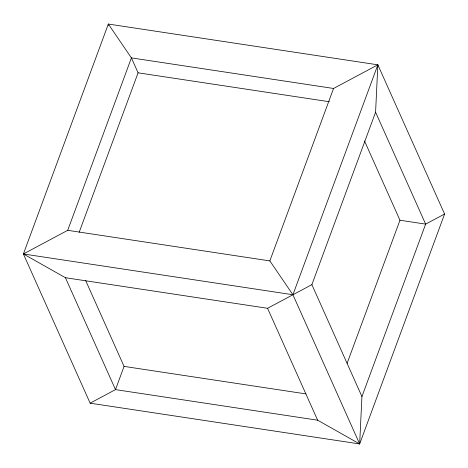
<?xml version="1.0" encoding="UTF-8"?>
<svg xmlns="http://www.w3.org/2000/svg" width="468" height="468" viewBox="0 0 468 468"><rect width="100%" height="100%" fill="white"/><g stroke="black" fill="none" stroke-linecap="round" stroke-linejoin="round"><path stroke-width="0.7" d="M108.266 25.518L108.336 24.055L377.857 64.824L444.6 214.028L359.664 443.945L90.143 403.176L23.4 253.972L108.336 24.055L131.409 57.892L138.083 72.815L79.186 232.245M90.143 403.176L115.491 389.622L317.632 420.194L359.664 443.945L361.934 396.554L425.64 224.119L444.6 214.028M375.582 112.215L377.857 64.824L333.549 88.47L131.409 57.892L67.708 230.326L23.4 253.972L65.432 277.717L267.573 308.295L311.881 284.649L375.582 112.215L425.64 224.119L399.97 220.235L364.513 140.973M85.632 280.472L124.067 366.397L115.491 389.622L65.432 277.717M359.664 443.945L292.921 294.741L269.849 260.904L333.549 88.47M377.857 64.824L292.921 294.741L23.4 253.972M347.139 363.25L399.97 220.235M138.083 72.815L329.396 101.749M67.708 230.326L269.849 260.904M124.067 366.397L305.996 393.916M311.881 284.649L361.934 396.554M267.573 308.295L317.632 420.194"/></g></svg>
